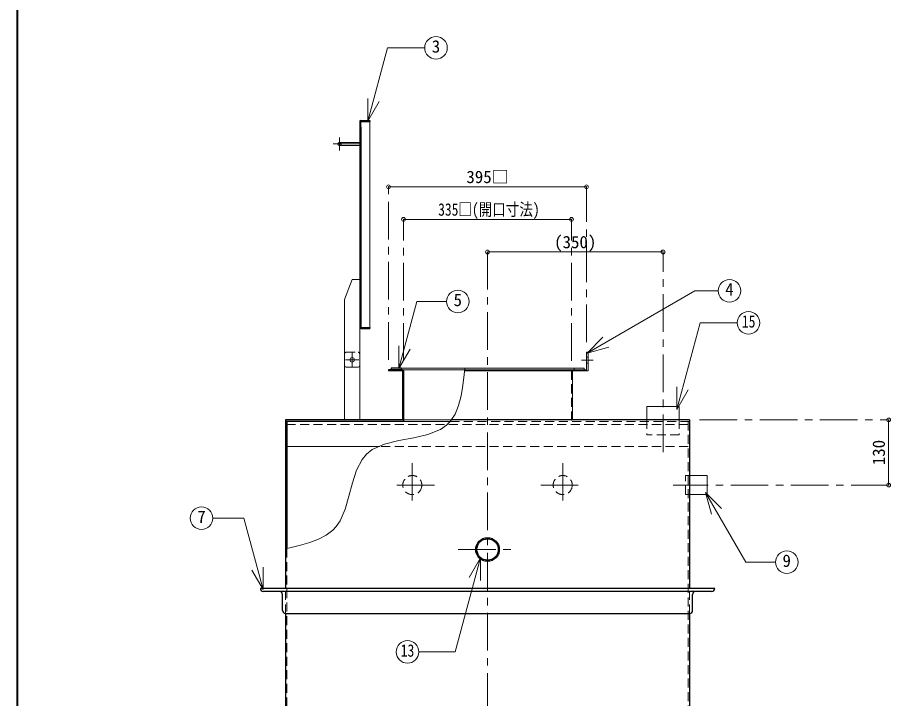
# Model space of a CAD drawing. Units: millimetres at full size, sheet at 1:15; details may follow other scales. Extents: x -3184 to 2891, y -2037 to 2178.
# Drawn here: x -3184 to -1443, y -624 to 735 of the extents above; entities that cross this region are included whole.
import ezdxf
from ezdxf.enums import TextEntityAlignment as Align

# ---------------------------------------------------------------- set-up
doc = ezdxf.new("R2010")
doc.units = ezdxf.units.MM
doc.header["$LTSCALE"] = 15
doc.header["$PDMODE"] = 32
doc.header["$PDSIZE"] = 7.5
doc.linetypes.add('CHAIN1', pattern=[8, 5, -1, 1, -1])
doc.linetypes.add('DASHED1', pattern=[1.8, 1.2, -0.6])
doc.layers.add('0-0', color=7, linetype='Continuous', lineweight=18)
doc.styles.add('ＭＳ ゴシック', font='')
doc.styles.get('ＭＳ ゴシック').set_extended_font_data('MS Gothic')

msp = doc.modelspace()

# ---------------------------------------------------------------- linework, layer by layer
at = {"layer": '0-0', "color": 1, "lineweight": 40}
msp.add_line((-3184.2, -2037.13), (-3184.2, 2177.87), dxfattribs=at)
at = {"layer": '0-0'}
for p, q in [((-2485.56, 528.01), (-2446.44, 673.98)), ((-2371.97, 673.98), (-2446.44, 673.98)), ((-2485.56, 528.01), (-2485.56, 573.01)), ((-2485.56, 528.01), (-2463.06, 566.98)), ((-2501.7, 525.62), (-2501.7, 516.12)), ((-2499.7, 525.62), (-2499.7, 516.12)), ((-2541.7, 485.37), (-2501.7, 485.37)), ((-2541.7, 479.37), (-2501.7, 479.37)), ((-2516.7, 211.87), (-2531.7, 171.87)), ((-2516.7, 211.87), (-2501.7, 211.87)), ((-2048.31, 65.29), (-1833.21, 189.48)), ((-1786.77, 189.48), (-1833.21, 189.48)), ((-2531.7, 39.87), (-2531.7, 171.87)), ((-2423.27, 34.3), (-2387.37, 168.27)), ((-2328.5, 168.27), (-2387.37, 168.27)), ((-1868.97, -47.36), (-1822.64, 125.55)), ((-1748.7, 125.55), (-1822.64, 125.55)), ((-2501.7, 39.87), (-2501.7, 116.37)), ((-2048.31, 65.29), (-2016.49, 97.11)), ((-2423.27, 34.3), (-2423.27, 79.3)), ((-2423.27, 34.3), (-2400.77, 73.27)), ((-2048.31, 65.29), (-2004.85, 76.93)), ((-2504.7, 36.87), (-2528.7, 36.87)), ((-2054.2, 34.87), (-2291.68, 34.87)), ((-2054.2, 34.87), (-2054.2, 31.87)), ((-2049.2, 29.87), (-2292.22, 29.87)), ((-2049.2, 31.87), (-2292.01, 31.87)), ((-2049.2, 29.87), (-2049.2, 31.87)), ((-1868.97, -47.36), (-1868.97, -2.36)), ((-1868.97, -47.36), (-1846.47, -8.39)), ((-1808.7, -179.13), (-1843.7, -179.13)), ((-1808.7, -217.13), (-1808.7, -179.13)), ((-1808.7, -217.13), (-1843.7, -217.13)), ((-1811.91, -212.9), (-1800.26, -256.37)), ((-1811.91, -212.9), (-1780.09, -244.72)), ((-1811.91, -212.9), (-1731.62, -351.95)), ((-2732.61, -264.17), (-2794.63, -264.17)), ((-2694.43, -406.67), (-2732.61, -264.17)), ((-2260.96, -343.33), (-2283.46, -382.3)), ((-2260.96, -343.33), (-2260.96, -388.33)), ((-2694.43, -406.67), (-2694.43, -361.67)), ((-1672.48, -351.95), (-1731.62, -351.95)), ((-2694.43, -406.67), (-2716.93, -367.69))]:
    msp.add_line(p, q, dxfattribs=at)
at = {"layer": '0-0', "color": 5, "lineweight": 25}
for p, q in [((-2501.7, 527.37), (-2501.7, 525.62)), ((-2501.7, 525.62), (-2499.7, 525.62)), ((-2499.7, 529.37), (-2481.7, 529.37)), ((-2499.7, 526.37), (-2499.7, 525.62)), ((-2498.7, 527.37), (-2481.7, 527.37)), ((-2481.7, 529.37), (-2481.7, 527.37)), ((-2501.7, 516.12), (-2499.7, 516.12)), ((-2501.7, 516.12), (-2501.7, 116.37)), ((-2499.7, 516.12), (-2499.7, 117.37)), ((-2499.7, 114.37), (-2481.7, 114.37)), ((-2498.7, 116.37), (-2481.7, 116.37)), ((-2481.7, 116.37), (-2481.7, 114.37)), ((-2419.2, 34.87), (-2439.2, 34.87)), ((-2439.2, 34.87), (-2439.2, 31.87)), ((-2419.2, 34.87), (-2419.2, 31.87)), ((-2416.2, 31.87), (-2444.2, 31.87)), ((-2444.2, 31.87), (-2444.2, 29.87)), ((-2417.2, 29.87), (-2444.2, 29.87)), ((-2416.2, 28.87), (-2416.2, -68.13)), ((-2414.2, 29.87), (-2414.2, -71.13)), ((-1843.7, -68.13), (-2318.98, -68.13)), ((-1843.7, -68.13), (-1843.7, -404.13)), ((-2414.2, -71.13), (-2649.7, -71.13)), ((-2646.7, -71.13), (-2646.7, -324.63)), ((-1793.7, -404.13), (-2699.7, -404.13)), ((-1799.7, -410.13), (-2693.7, -410.13)), ((-2655.7, -448.13), (-2655.7, -416.13)), ((-1837.7, -448.13), (-1837.7, -416.13)), ((-2649.7, -454.13), (-1843.7, -454.13)), ((-2649.7, -454.13), (-2649.7, -814.13)), ((-1843.7, -454.13), (-1843.7, -814.13))]:
    msp.add_line(p, q, dxfattribs=at)
at = {"layer": '0-0', "color": 4, "lineweight": 9}
for p, q in [((-2481.7, 527.37), (-2481.7, 116.37)), ((-2444.2, 396.87), (-2049.2, 396.87)), ((-2414.2, 331.87), (-2079.2, 331.87)), ((-1896.7, 266.87), (-2246.7, 266.87)), ((-2046.2, 66.87), (-2049.2, 66.87)), ((-2049.2, 66.87), (-2049.2, 31.87)), ((-2046.2, 66.87), (-2046.2, 29.87)), ((-2531.7, 39.87), (-2531.7, -68.13)), ((-2501.7, 39.87), (-2501.7, -68.13)), ((-2419.2, 34.87), (-2291.68, 34.87)), ((-2416.2, 31.87), (-2292.01, 31.87)), ((-2077.2, 28.87), (-2077.2, -68.13)), ((-2049.2, 29.87), (-2046.2, 29.87)), ((-1864.2, -41.63), (-1929.2, -41.63)), ((-1929.2, -68.13), (-1929.2, -41.63)), ((-1864.2, -68.13), (-1864.2, -41.63)), ((-2414.2, -68.13), (-2318.98, -68.13)), ((-1446.7, -68.13), (-1446.7, -198.13)), ((-2414.2, -71.13), (-2320.97, -71.13)), ((-2462.43, -121.13), (-2646.7, -121.13))]:
    msp.add_line(p, q, dxfattribs=at)
at = {"layer": '0-0', "color": 4, "linetype": 'CHAIN1', "lineweight": 9}
for p, q in [((-2541.7, 495.37), (-2541.7, 469.37)), ((-2554.7, 482.37), (-2501.7, 482.37)), ((-2444.2, 51.87), (-2444.2, 396.87)), ((-2049.2, 86.87), (-2049.2, 396.87)), ((-2414.2, 49.87), (-2414.2, 331.87)), ((-2079.2, 49.87), (-2079.2, 331.87)), ((-2246.7, 266.87), (-2246.7, -1305.63)), ((-1896.7, -132.63), (-1896.7, 266.87)), ((-2516.7, 38.37), (-2516.7, 65.37)), ((-2503.2, 51.87), (-2530.2, 51.87)), ((-2059.2, 50.87), (-2036.2, 50.87)), ((-1823.7, -68.13), (-1446.7, -68.13)), ((-2396.7, -154.13), (-2396.7, -242.13)), ((-2096.7, -154.13), (-2096.7, -242.13)), ((-2352.7, -198.13), (-2440.7, -198.13)), ((-2140.7, -198.13), (-2052.7, -198.13)), ((-1446.7, -198.13), (-1876.7, -198.13)), ((-2305.2, -326.63), (-2188.2, -326.63))]:
    msp.add_line(p, q, dxfattribs=at)
at = {"layer": '0-0', "color": 4, "linetype": 'DASHED1', "lineweight": 9}
for p, q in [((-2528.7, 66.87), (-2504.7, 66.87)), ((-2049.2, 56.87), (-2046.2, 56.87)), ((-2074.2, 34.87), (-2074.2, 31.87)), ((-2049.2, 44.87), (-2046.2, 44.87)), ((-2079.2, 29.87), (-2079.2, -71.13)), ((-1929.2, -68.13), (-1929.2, -97.63)), ((-1864.2, -68.13), (-1864.2, -97.63)), ((-1846.7, -77.13), (-2646.7, -77.13)), ((-1864.2, -97.63), (-1929.2, -97.63)), ((-1846.7, -121.13), (-2462.43, -121.13)), ((-1851.7, -217.13), (-1851.7, -179.13)), ((-1843.7, -179.13), (-1851.7, -179.13)), ((-1843.7, -217.13), (-1851.7, -217.13))]:
    msp.add_line(p, q, dxfattribs=at)
at = {"layer": '0-0', "linetype": 'DASHED1'}
for p, q in [((-1843.7, -71.13), (-2320.97, -71.13)), ((-1846.7, -71.13), (-1846.7, -1221.13)), ((-2646.7, -324.63), (-2646.7, -1221.13)), ((-2649.7, -454.13), (-2649.7, -404.13)), ((-1843.7, -454.13), (-1843.7, -404.13))]:
    msp.add_line(p, q, dxfattribs=at)
at = {"layer": '0-0'}
for points in [[(-2291.68, 34.87), (-2293.05, 22.13), (-2295.74, 0.47), (-2299.33, -20.29), (-2304.4, -39.6), (-2311.52, -56.89), (-2321.27, -71.59), (-2328.36, -78.72), (-2340.4, -86.95), (-2365.48, -96.93), (-2394, -103.6), (-2423.6, -109.33), (-2451.92, -116.47), (-2476.59, -127.4), (-2488.3, -136.41), (-2497.02, -146.8), (-2508.22, -168.63), (-2516.23, -193.75), (-2523, -220.2), (-2530.45, -246.04), (-2540.53, -269.32), (-2548.34, -280.88), (-2554.96, -287.96), (-2568.36, -298.21), (-2583.87, -306.36), (-2601.04, -312.87), (-2619.39, -318.19), (-2638.48, -322.79), (-2649.7, -325.3)], [(-2260.96, -343.33), (-2311.25, -531), (-2384.01, -531)]]:
    msp.add_lwpolyline(points, dxfattribs=at)
at = {"layer": '0-0', "color": 5, "lineweight": 25}
msp.add_lwpolyline([(-2414.2, -68.13), (-2649.7, -68.13), (-2649.7, -404.13)], dxfattribs=at)
at = {"layer": '0-0'}
for centre, radius in [((-2349.47, 673.98), 22.5), ((-1764.27, 189.48), 22.5), ((-2306, 168.27), 22.5), ((-1726.2, 125.55), 22.5), ((-2516.7, 51.87), 4.5), ((-2817.13, -264.17), 22.5), ((-1649.98, -351.95), 22.5), ((-2406.51, -531), 22.5)]:
    msp.add_circle(centre, radius, dxfattribs=at)
at = {"layer": '0-0', "color": 5, "lineweight": 25}
for centre, radius in [((-2541.7, 482.37), 3), ((-2246.7, -326.63), 23.5), ((-2246.7, -326.63), 21.35)]:
    msp.add_circle(centre, radius, dxfattribs=at)
at = {"layer": '0-0', "color": 4, "linetype": 'DASHED1', "lineweight": 9}
for centre in [(-2396.7, -198.13), (-2096.7, -198.13)]:
    msp.add_circle(centre, 19, dxfattribs=at)
at = {"layer": '0-0', "color": 5, "lineweight": 25}
for centre, radius, start, end in [((-2499.7, 527.37), 2, 90, 180), ((-2498.7, 526.37), 1, 90, 180), ((-2499.7, 116.37), 2, 180, 270), ((-2498.7, 117.37), 1, 180, 270), ((-2417.2, 28.87), 1, 0, 90), ((-2416.2, 29.87), 2, 0, 90), ((-2693.7, -404.13), 6, 180, 270), ((-2661.7, -416.13), 6, 0, 90), ((-1831.7, -416.13), 6, 90, 180), ((-1799.7, -404.13), 6, 270, 0), ((-2649.7, -448.13), 6, 180, 270), ((-1843.7, -448.13), 6, 270, 0)]:
    msp.add_arc(centre, radius, start, end, dxfattribs=at)
at = {"layer": '0-0', "color": 4, "linetype": 'DASHED1', "lineweight": 9}
for centre, radius, start, end in [((-2528.7, 63.87), 3, 90, 180), ((-2504.7, 63.87), 3, 0, 90), ((-2077.2, 29.87), 2, 90, 180)]:
    msp.add_arc(centre, radius, start, end, dxfattribs=at)
at = {"layer": '0-0'}
for centre, start, end in [((-2528.7, 39.87), 180, 270), ((-2504.7, 39.87), 270, 0)]:
    msp.add_arc(centre, 3, start, end, dxfattribs=at)
at = {"layer": '0-0', "color": 4, "lineweight": 9}
msp.add_arc((-2076.2, 28.87), 1, 90, 180, dxfattribs=at)
at = {"layer": '0-0', "color": 1}
for p in [(-2444.2, 396.87), (-2049.2, 396.87), (-2414.2, 331.87), (-2079.2, 331.87), (-2246.7, 266.87), (-1896.7, 266.87), (-1446.7, -68.13), (-1446.7, -198.13)]:
    msp.add_point(p, dxfattribs=at)

# ---------------------------------------------------------------- texts
at = {"layer": '0-0', "style": 'ＭＳ ゴシック'}
for s, p in [('3', (-2357.91, 657.1)), ('395□', (-2288.89, 396.87)), ('(350)', (-2113.89, 266.87)), ('4', (-1772.71, 172.6)), ('5', (-2314.44, 151.39)), ('7', (-2825.57, -281.05)), ('9', (-1658.42, -368.83))]:
    msp.add_text(s, height=24.74, dxfattribs=at).set_placement(p, align=Align.BOTTOM_LEFT)
at = {"layer": '0-0', "style": 'ＭＳ ゴシック', "width": 0.8}
for s, p in [('335□(開口寸法)', (-2345.14, 331.87)), ('15', (-1739.33, 108.67)), ('13', (-2419.64, -547.88))]:
    msp.add_text(s, height=24.74, dxfattribs=at).set_placement(p, align=Align.BOTTOM_LEFT)
at = {"layer": '0-0', "style": 'ＭＳ ゴシック'}
msp.add_text('130', height=24.74, rotation=90, dxfattribs=at).set_placement((-1446.7, -158.44), align=Align.BOTTOM_LEFT)

doc.saveas('drawing.dxf')
